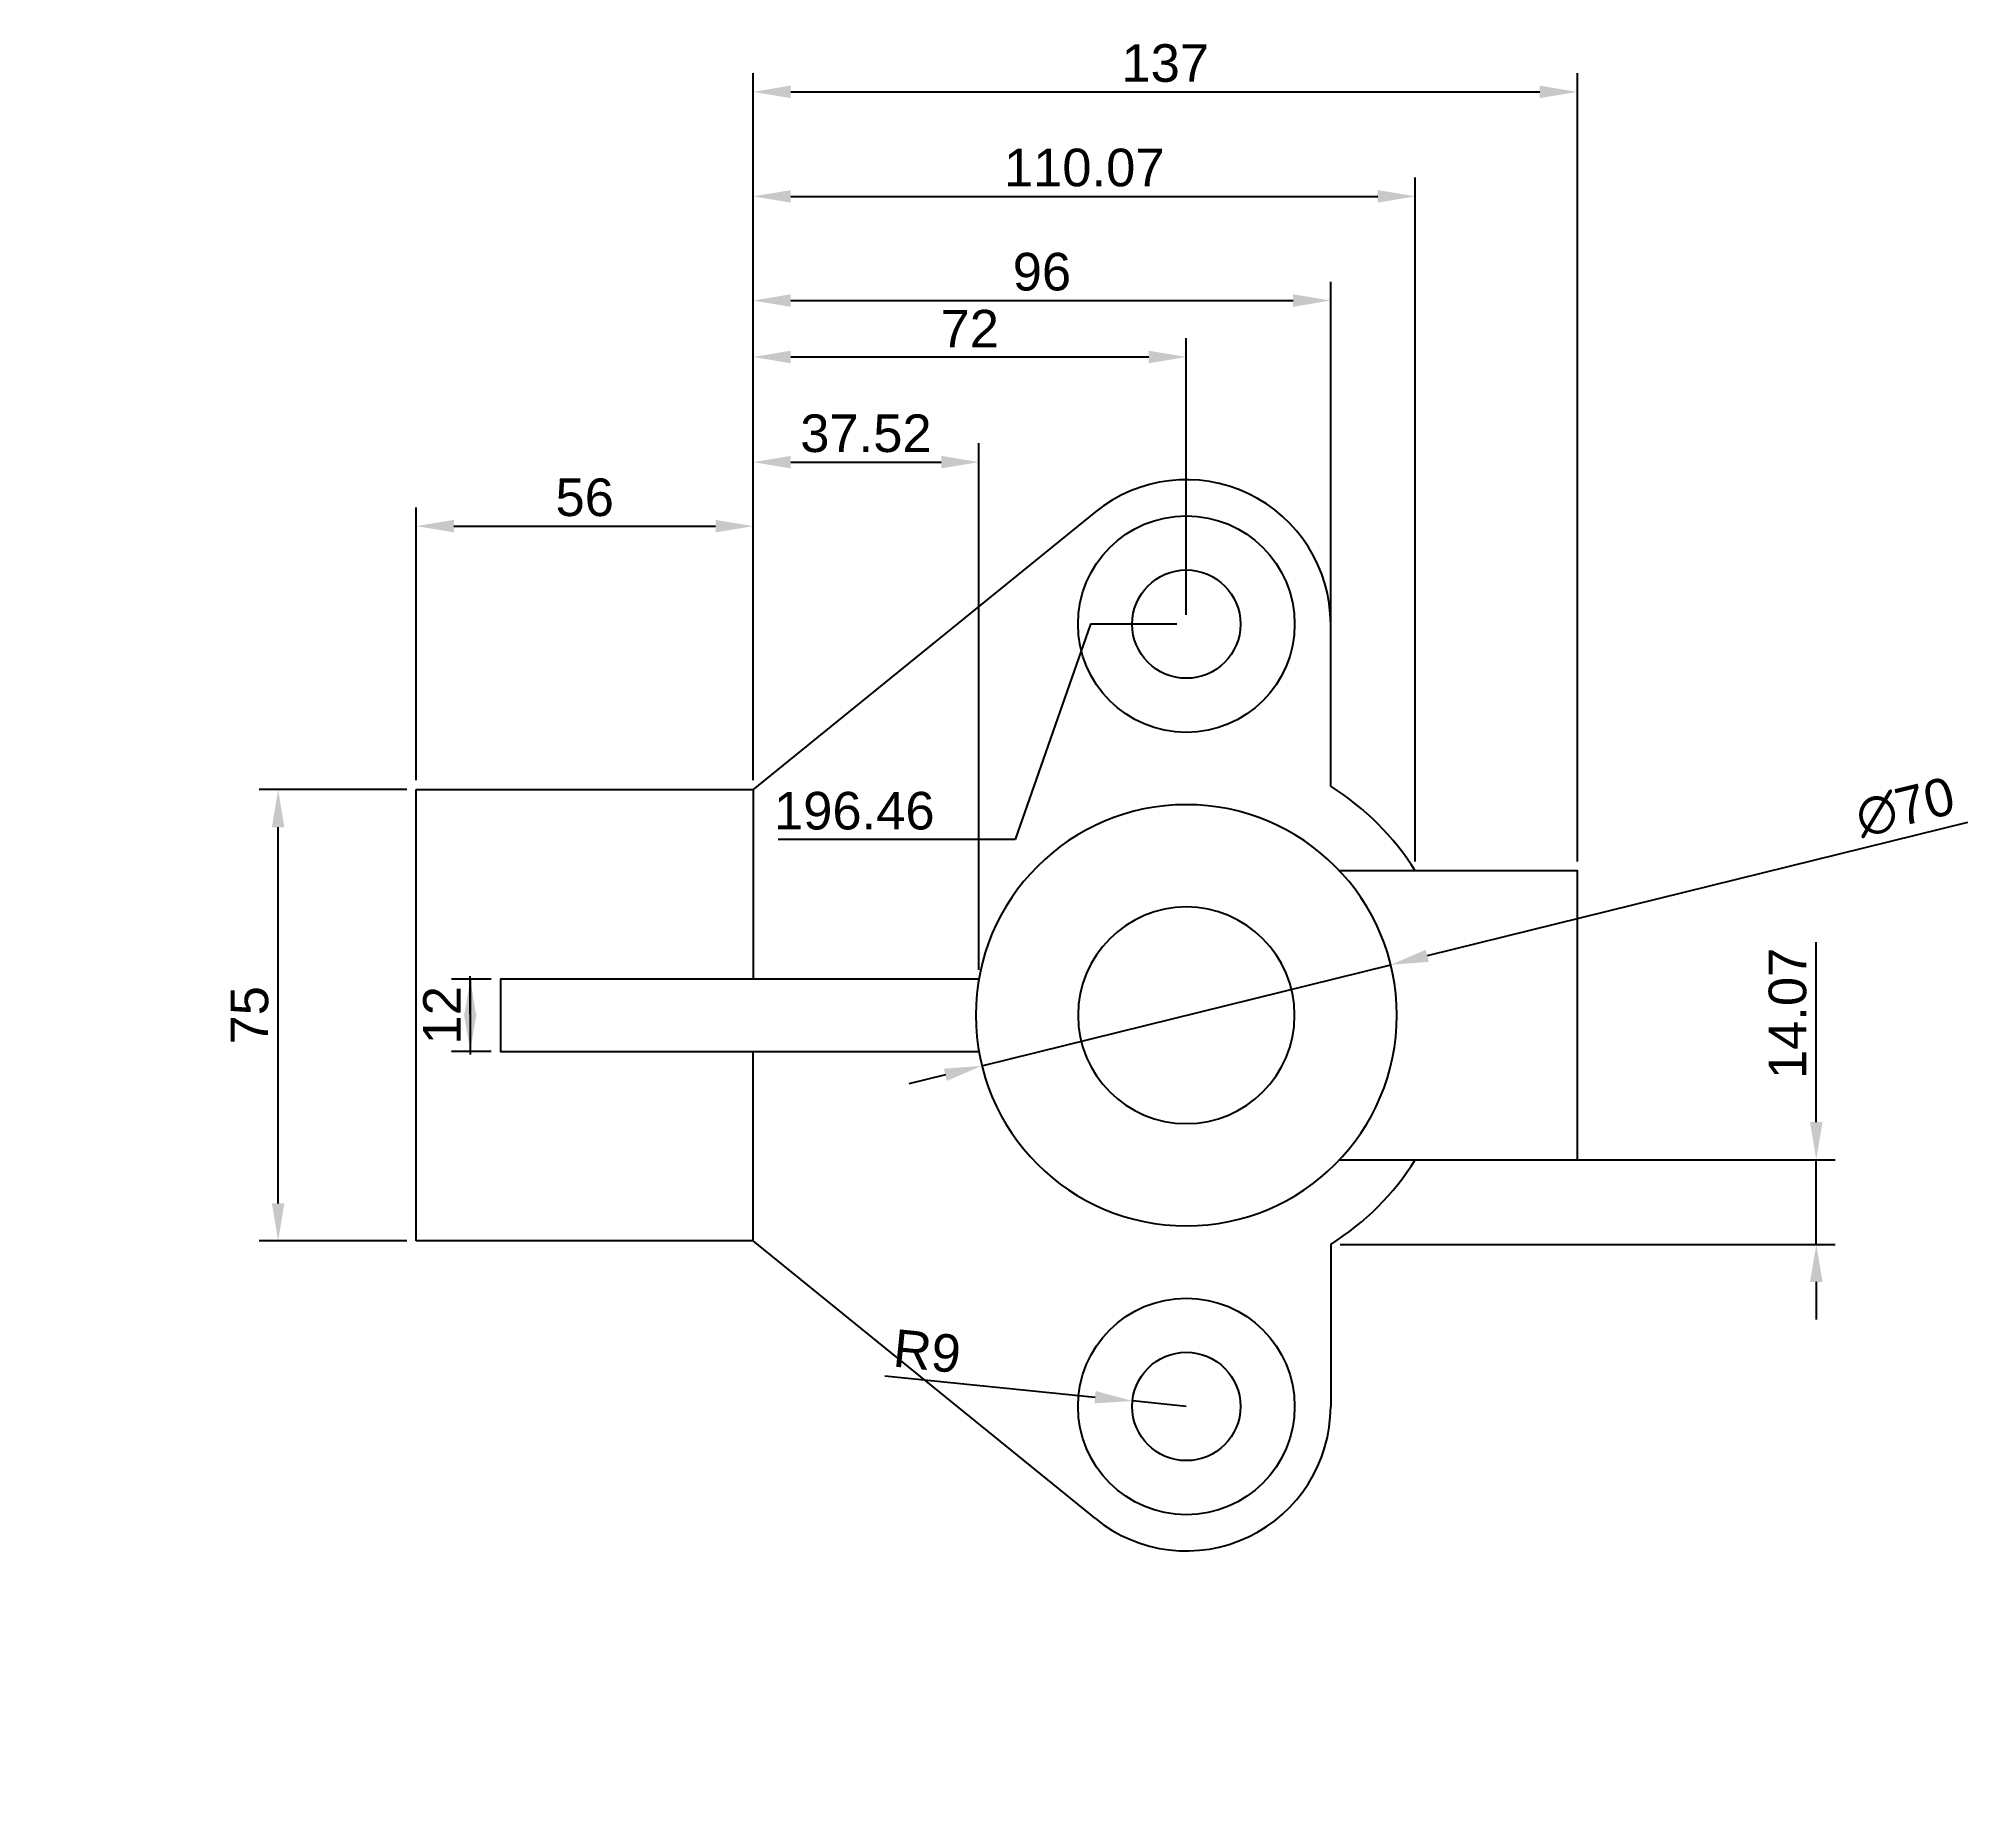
# Model space of a CAD drawing. Header units: millimetres. Extents: x 0 to 321, y 0 to 294.
import ezdxf

# ---------------------------------------------------------------- set-up
doc = ezdxf.new("R2010")
doc.units = ezdxf.units.MM
doc.layers.add('Layer3', color=2, linetype='Continuous')
doc.styles.get("Standard").update_dxf_attribs({"font": 'arial.ttf'})
doc.dimstyles.new('ISO-25', dxfattribs={"dimscale": 2.5, "dimtxt": 2.5, "dimasz": 2.5, "dimexe": 1.25, "dimexo": 0.625, "dimtad": 1, "dimdsep": 46, "dimtxsty": 'Standard', "dimcen": 2.5, "dimadec": 0, "dimazin": 0, "dimtfac": 1, "dimtmove": 0, "dimatfit": 3, "dimfxl": 1, "dimarcsym": 0})

# ---------------------------------------------------------------- blocks, each defined once
blk = doc.blocks.new('*D37')
at = {"layer": 'Defpoints', "color": 0, "transparency": 16777216}
for p in [(118.78, 212.75), (62.78, 168.96), (118.78, 168.96)]:
    blk.add_point(p, dxfattribs=at)
at = {"layer": 'Layer3', "color": 0, "lineweight": -2, "transparency": 16777216}
for p, q in [((62.78, 170.52), (62.78, 215.87)), ((118.78, 170.52), (118.78, 215.87)), ((69.03, 212.75), (112.53, 212.75))]:
    blk.add_line(p, q, dxfattribs=at)
at = {"layer": 'Layer3', "color": 0, "transparency": 16777216}
for points in [[(69.03, 213.79), (69.03, 211.71), (62.78, 212.75)], [(112.53, 213.79), (112.53, 211.71), (118.78, 212.75)]]:
    blk.add_solid(points, dxfattribs=at)
at = {"layer": 'Layer3', "color": 0, "transparency": 16777216, "insert": (90.78, 217.5), "char_height": 6.25, "attachment_point": 5}
blk.add_mtext('56', dxfattribs=at)
blk = doc.blocks.new('*D38')
at = {"layer": 'Defpoints', "color": 0, "transparency": 16777216}
for p in [(156.29, 223.38), (118.78, 168.96), (156.29, 137.46)]:
    blk.add_point(p, dxfattribs=at)
at = {"layer": 'Layer3', "color": 0, "lineweight": -2, "transparency": 16777216}
for p, q in [((118.78, 170.52), (118.78, 226.51)), ((156.29, 139.02), (156.29, 226.51)), ((125.03, 223.38), (150.04, 223.38))]:
    blk.add_line(p, q, dxfattribs=at)
at = {"layer": 'Layer3', "color": 0, "transparency": 16777216}
for points in [[(125.03, 224.42), (125.03, 222.34), (118.78, 223.38)], [(150.04, 224.42), (150.04, 222.34), (156.29, 223.38)]]:
    blk.add_solid(points, dxfattribs=at)
at = {"layer": 'Layer3', "color": 0, "transparency": 16777216, "insert": (137.53, 228.14), "char_height": 6.25, "attachment_point": 5}
blk.add_mtext('37.52', dxfattribs=at)
blk = doc.blocks.new('*D39')
at = {"layer": 'Defpoints', "color": 0, "transparency": 16777216}
for p in [(190.78, 240.86), (190.78, 196.46), (118.78, 168.96)]:
    blk.add_point(p, dxfattribs=at)
at = {"layer": 'Layer3', "color": 0, "lineweight": -2, "transparency": 16777216}
for p, q in [((118.78, 170.52), (118.78, 243.98)), ((190.78, 198.02), (190.78, 243.98)), ((125.03, 240.86), (184.53, 240.86))]:
    blk.add_line(p, q, dxfattribs=at)
at = {"layer": 'Layer3', "color": 0, "transparency": 16777216}
for points in [[(125.03, 241.9), (125.03, 239.81), (118.78, 240.86)], [(184.53, 241.9), (184.53, 239.81), (190.78, 240.86)]]:
    blk.add_solid(points, dxfattribs=at)
at = {"layer": 'Layer3', "color": 0, "transparency": 16777216, "insert": (154.78, 245.56), "char_height": 6.25, "attachment_point": 5}
blk.add_mtext('72', dxfattribs=at)
blk = doc.blocks.new('*D40')
at = {"layer": 'Defpoints', "color": 0, "transparency": 16777216}
for p in [(214.78, 250.23), (118.78, 168.96), (214.78, 169.53)]:
    blk.add_point(p, dxfattribs=at)
at = {"layer": 'Layer3', "color": 0, "lineweight": -2, "transparency": 16777216}
for p, q in [((118.78, 170.52), (118.78, 253.36)), ((214.78, 171.09), (214.78, 253.36)), ((125.03, 250.23), (208.53, 250.23))]:
    blk.add_line(p, q, dxfattribs=at)
at = {"layer": 'Layer3', "color": 0, "transparency": 16777216}
for points in [[(125.03, 251.27), (125.03, 249.19), (118.78, 250.23)], [(208.53, 251.27), (208.53, 249.19), (214.78, 250.23)]]:
    blk.add_solid(points, dxfattribs=at)
at = {"layer": 'Layer3', "color": 0, "transparency": 16777216, "insert": (166.78, 254.99), "char_height": 6.25, "attachment_point": 5}
blk.add_mtext('96', dxfattribs=at)
blk = doc.blocks.new('*D41')
at = {"layer": 'Defpoints', "color": 0, "transparency": 16777216}
for p in [(228.84, 267.55), (118.78, 168.96), (228.84, 155.46)]:
    blk.add_point(p, dxfattribs=at)
at = {"layer": 'Layer3', "color": 0, "lineweight": -2, "transparency": 16777216}
for p, q in [((118.78, 170.52), (118.78, 270.68)), ((228.84, 157.02), (228.84, 270.68)), ((125.03, 267.55), (222.59, 267.55))]:
    blk.add_line(p, q, dxfattribs=at)
at = {"layer": 'Layer3', "color": 0, "transparency": 16777216}
for points in [[(125.03, 268.59), (125.03, 266.51), (118.78, 267.55)], [(222.59, 268.59), (222.59, 266.51), (228.84, 267.55)]]:
    blk.add_solid(points, dxfattribs=at)
at = {"layer": 'Layer3', "color": 0, "transparency": 16777216, "insert": (173.81, 272.3), "char_height": 6.25, "attachment_point": 5}
blk.add_mtext('110.07', dxfattribs=at)
blk = doc.blocks.new('*D42')
at = {"layer": 'Defpoints', "color": 0, "transparency": 16777216}
for p in [(255.78, 284.91), (118.78, 168.96), (255.78, 155.46)]:
    blk.add_point(p, dxfattribs=at)
at = {"layer": 'Layer3', "color": 0, "lineweight": -2, "transparency": 16777216}
for p, q in [((118.78, 170.52), (118.78, 288.03)), ((255.78, 157.02), (255.78, 288.03)), ((125.03, 284.91), (249.53, 284.91))]:
    blk.add_line(p, q, dxfattribs=at)
at = {"layer": 'Layer3', "color": 0, "transparency": 16777216}
for points in [[(125.03, 285.95), (125.03, 283.87), (118.78, 284.91)], [(249.53, 285.95), (249.53, 283.87), (255.78, 284.91)]]:
    blk.add_solid(points, dxfattribs=at)
at = {"layer": 'Layer3', "color": 0, "transparency": 16777216, "insert": (187.28, 289.66), "char_height": 6.25, "attachment_point": 5}
blk.add_mtext('137', dxfattribs=at)
blk = doc.blocks.new('*D44')
at = {"layer": 'Defpoints', "color": 0, "transparency": 16777216}
for p in [(76.78, 137.46), (71.75, 125.46), (76.78, 125.46)]:
    blk.add_point(p, dxfattribs=at)
at = {"layer": 'Layer3', "color": 0, "lineweight": -2, "transparency": 16777216}
for p, q in [((71.75, 131.71), (71.75, 137.96)), ((75.21, 137.46), (68.63, 137.46)), ((71.75, 137.46), (71.75, 125.46)), ((71.75, 131.21), (71.75, 124.96)), ((75.21, 125.46), (68.63, 125.46))]:
    blk.add_line(p, q, dxfattribs=at)
at = {"layer": 'Layer3', "color": 0, "transparency": 16777216}
for points in [[(70.71, 131.21), (72.79, 131.21), (71.75, 137.46)], [(70.71, 131.71), (72.79, 131.71), (71.75, 125.46)]]:
    blk.add_solid(points, dxfattribs=at)
at = {"layer": 'Layer3', "color": 0, "transparency": 16777216, "insert": (67.05, 131.46), "char_height": 6.25, "attachment_point": 5, "rotation": 90}
blk.add_mtext('12', dxfattribs=at)
blk = doc.blocks.new('*D45')
at = {"layer": 'Defpoints', "color": 0, "transparency": 16777216}
for p in [(181.82, 67.37), (190.78, 66.46)]:
    blk.add_point(p, dxfattribs=at)
at = {"layer": 'Layer3', "color": 0, "lineweight": -2, "transparency": 16777216}
for p, q in [((140.64, 71.56), (175.6, 68.01)), ((190.78, 66.46), (181.82, 67.37))]:
    blk.add_line(p, q, dxfattribs=at)
at = {"layer": 'Layer3', "color": 0, "transparency": 16777216}
blk.add_solid([(175.71, 69.04), (175.5, 66.97), (181.82, 67.37)], dxfattribs=at)
at = {"layer": 'Layer3', "color": 0, "transparency": 16777216, "insert": (147.7, 75.62), "char_height": 6.25, "attachment_point": 5, "rotation": 354.1924}
blk.add_mtext('R9', dxfattribs=at)
blk = doc.blocks.new('*D48')
at = {"layer": 'Defpoints', "color": 0, "transparency": 16777216}
for p in [(190.78, 196.46), (149.83, 160.67), (0, 0)]:
    blk.add_point(p, dxfattribs=at)
at = {"layer": 'Layer3', "color": 0, "lineweight": -2, "transparency": 16777216}
for p, q in [((174.83, 196.46), (162.33, 160.67)), ((189.21, 196.46), (174.83, 196.46)), ((162.33, 160.67), (122.92, 160.67))]:
    blk.add_line(p, q, dxfattribs=at)
at = {"layer": 'Layer3', "color": 0, "transparency": 16777216, "insert": (135.59, 165.42), "char_height": 6.25, "attachment_point": 5}
blk.add_mtext('196.46', dxfattribs=at)
blk = doc.blocks.new('*D50')
at = {"layer": 'Defpoints', "color": 0, "transparency": 16777216}
for p in [(39.82, 168.96), (62.78, 168.96), (62.78, 93.96)]:
    blk.add_point(p, dxfattribs=at)
at = {"layer": 'Layer3', "color": 0, "lineweight": -2, "transparency": 16777216}
for p, q in [((61.21, 168.96), (36.69, 168.96)), ((39.82, 100.21), (39.82, 162.71)), ((61.21, 93.96), (36.69, 93.96))]:
    blk.add_line(p, q, dxfattribs=at)
at = {"layer": 'Layer3', "color": 0, "transparency": 16777216}
for points in [[(38.78, 162.71), (40.86, 162.71), (39.82, 168.96)], [(38.78, 100.21), (40.86, 100.21), (39.82, 93.96)]]:
    blk.add_solid(points, dxfattribs=at)
at = {"layer": 'Layer3', "color": 0, "transparency": 16777216, "insert": (35.08, 131.46), "char_height": 6.25, "attachment_point": 5, "rotation": 90}
blk.add_mtext('75', dxfattribs=at)
blk = doc.blocks.new('*D51')
at = {"layer": 'Defpoints', "color": 0, "transparency": 16777216}
for p in [(228.84, 107.46), (295.49, 107.46), (214.78, 93.4)]:
    blk.add_point(p, dxfattribs=at)
at = {"layer": 'Layer3', "color": 0, "lineweight": -2, "transparency": 16777216}
for p, q in [((295.49, 113.71), (295.49, 143.59)), ((230.4, 107.46), (298.62, 107.46)), ((295.49, 93.4), (295.49, 107.46)), ((216.34, 93.4), (298.62, 93.4)), ((295.49, 87.15), (295.49, 80.9))]:
    blk.add_line(p, q, dxfattribs=at)
at = {"layer": 'Layer3', "color": 0, "transparency": 16777216}
for points in [[(294.45, 113.71), (296.53, 113.71), (295.49, 107.46)], [(294.45, 87.15), (296.53, 87.15), (295.49, 93.4)]]:
    blk.add_solid(points, dxfattribs=at)
at = {"layer": 'Layer3', "color": 0, "transparency": 16777216, "insert": (290.74, 131.78), "char_height": 6.25, "attachment_point": 5, "rotation": 90}
blk.add_mtext('14.07', dxfattribs=at)
blk = doc.blocks.new('*D52')
at = {"layer": 'Defpoints', "color": 0, "transparency": 16777216}
for p in [(224.76, 139.85), (156.8, 123.07)]:
    blk.add_point(p, dxfattribs=at)
at = {"layer": 'Layer3', "color": 0, "lineweight": -2, "transparency": 16777216}
for p, q in [((320.61, 163.51), (230.82, 141.35)), ((156.8, 123.07), (224.76, 139.85)), ((150.73, 121.58), (144.66, 120.08))]:
    blk.add_line(p, q, dxfattribs=at)
at = {"layer": 'Layer3', "color": 0, "transparency": 16777216}
for points in [[(230.57, 142.36), (231.07, 140.34), (224.76, 139.85)], [(150.48, 122.59), (150.98, 120.57), (156.8, 123.07)]]:
    blk.add_solid(points, dxfattribs=at)
at = {"layer": 'Layer3', "color": 0, "transparency": 16777216, "insert": (310.28, 166.03), "char_height": 6.25, "attachment_point": 5, "rotation": 13.8649}
blk.add_mtext('∅70', dxfattribs=at)

msp = doc.modelspace()

# ---------------------------------------------------------------- linework, layer by layer
for p, q in [((175.656, 215.101), (118.775, 168.962)), ((214.775, 169.528), (214.775, 196.462)), ((62.775, 93.962), (62.775, 168.962)), ((62.775, 168.962), (118.775, 168.962)), ((118.775, 168.962), (118.775, 137.462)), ((118.775, 93.962), (118.775, 125.462)), ((118.775, 93.962), (62.775, 93.962)), ((175.656, 47.823), (118.775, 93.962)), ((214.775, 93.396), (214.775, 66.462))]:
    msp.add_line(p, q)
for points in [[(155.775, 131.462, 1), (225.775, 131.462, 1)], [(172.775, 131.462, 1), (208.775, 131.462, 1)]]:
    msp.add_lwpolyline(points, format="xyb", close=True)
for points in [[(216.251, 107.462), (255.775, 107.462), (255.775, 131.462), (255.775, 155.462), (216.251, 155.462)], [(156.294, 137.462), (76.775, 137.462), (76.775, 131.462), (76.775, 125.462), (156.294, 125.462)]]:
    msp.add_lwpolyline(points)
for centre, radius in [((190.775, 196.462), 18), ((190.775, 196.462), 9), ((190.775, 66.462), 18), ((190.775, 66.462), 9)]:
    msp.add_circle(centre, radius)
for centre, radius, start, end in [((190.775, 196.462), 24, 0, 129.04728), ((190.775, 131.462), 45, 32.23095, 57.76905), ((190.775, 131.462), 45, 302.23095, 327.76905), ((190.775, 66.462), 24, 230.95272, 0)]:
    msp.add_arc(centre, radius, start, end)

# ---------------------------------------------------------------- dimensions: what is measured, and where the dimension line sits
at = {"layer": 'Layer3'}
for base, p1, p2, picture, middle in [((255.775, 284.907), (118.775, 168.962), (255.775, 155.462), '*D42', (187.275, 284.907)), ((228.841, 267.551), (118.775, 168.962), (228.841, 155.462), '*D41', (173.808, 267.551)), ((156.294, 223.381), (118.775, 168.962), (156.294, 137.462), '*D38', (137.534, 223.381)), ((118.775, 212.747), (62.775, 168.962), (118.775, 168.962), '*D37', (90.775, 212.747))]:
    dim = msp.add_linear_dim(base=base, p1=p1, p2=p2, dimstyle='ISO-25', dxfattribs=at)
    dim.commit()
    dim.dimension.update_dxf_attribs({"geometry": picture, "text_midpoint": middle, "dimtype": 160})
for base, p2, picture, middle in [((214.775, 250.232), (214.775, 169.528), '*D40', (166.775, 254.985)), ((190.775, 240.857), (190.775, 196.462), '*D39', (154.775, 245.557))]:
    dim = msp.add_linear_dim(base=base, p1=(118.775, 168.962), p2=p2, dimstyle='ISO-25', dxfattribs=at)
    dim.commit()
    dim.dimension.update_dxf_attribs({"geometry": picture, "text_midpoint": middle})
dim = msp.add_ordinate_dim(feature_location=(190.775, 196.462), offset=(-40.944, -35.797), dtype=0, origin=(0, 0), dimstyle='ISO-25', dxfattribs=at)
dim.commit()
dim.dimension.update_dxf_attribs({"geometry": '*D48', "text_midpoint": (135.592, 165.419)})
dim = msp.add_diameter_dim_2p(p1=(156.795, 123.075), p2=(224.756, 139.849), dimstyle='ISO-25', dxfattribs=at)
dim.commit()
dim.dimension.update_dxf_attribs({"geometry": '*D52', "text_midpoint": (311.459, 161.25), "dimtype": 163})
for base, p1, p2, picture, middle in [((39.817, 168.962), (62.775, 93.962), (62.775, 168.962), '*D50', (35.076, 131.462)), ((295.493, 107.462), (214.775, 93.396), (228.841, 107.462), '*D51', (290.74, 131.776))]:
    dim = msp.add_linear_dim(base=base, p1=p1, p2=p2, angle=90, dimstyle='ISO-25', dxfattribs=at)
    dim.commit()
    dim.dimension.update_dxf_attribs({"geometry": picture, "text_midpoint": middle})
dim = msp.add_linear_dim(base=(71.753, 125.462), p1=(76.775, 137.462), p2=(76.775, 125.462), angle=90, dimstyle='ISO-25', dxfattribs=at)
dim.commit()
dim.dimension.update_dxf_attribs({"geometry": '*D44', "text_midpoint": (71.753, 131.462), "dimtype": 160})
dim = msp.add_radius_dim(center=(190.775, 66.462), mpoint=(181.822, 67.373), dimstyle='ISO-25', override={"dimtad": 3}, dxfattribs=at)
dim.commit()
dim.dimension.update_dxf_attribs({"geometry": '*D45', "text_midpoint": (147.216, 70.892), "dimtype": 164})

doc.saveas('drawing.dxf')
